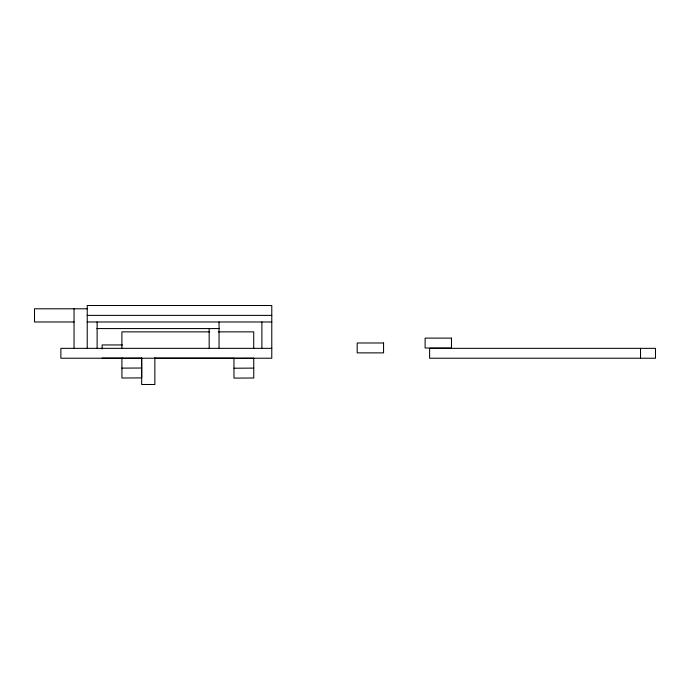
<?xml version="1.0" encoding="UTF-8"?>
<svg xmlns="http://www.w3.org/2000/svg" width="690" height="690" viewBox="0 0 690 690"><rect width="100%" height="100%" fill="white"/><g stroke="black" fill="none" stroke-linecap="round" stroke-linejoin="round"><path stroke-width="1.03" d="M121.897 368.115L141.717 368.02M233.945 368.219L253.773 368.115M87.225 308.801L34.5 308.801L34.5 321.98L74.046 321.98M87.225 315.39L271.782 315.39M87.225 321.98L271.782 321.98M96.876 328.569L219.049 328.569M209.777 331.864L121.897 331.864L121.897 348.519M218.351 331.864L253.722 331.864L253.722 348.519M122.432 344.948L102.129 344.948L102.129 349.011M271.782 348.346L60.867 348.346L60.867 358.231L271.782 358.231L271.782 305.506L87.225 305.506L87.225 348.346M102.129 358.136L122.432 358.136M154.853 358.136L233.945 358.136M640.518 348.346L640.518 358.231M261.889 321.98L261.889 348.346M219.049 321.98L219.049 348.346M209.165 328.569L209.165 348.346M154.853 357.774L154.853 384.494L141.674 384.494L141.674 357.774M97.118 321.98L97.118 348.346M74.046 308.801L74.046 348.346M141.674 358.136L121.897 358.231L121.949 378.008L141.717 377.904L141.674 358.136M253.722 358.231L233.945 358.326L233.996 378.103L253.773 378.008L253.722 358.231M451.476 338.117L425.118 338.117L425.118 348.01L451.476 348.01L451.476 338.117M383.562 342.99L357.196 342.99L357.196 352.875L383.562 352.875L383.562 342.99M655.5 348.346L429.603 348.346L429.603 358.231L655.5 358.231L655.5 348.346"/></g></svg>
